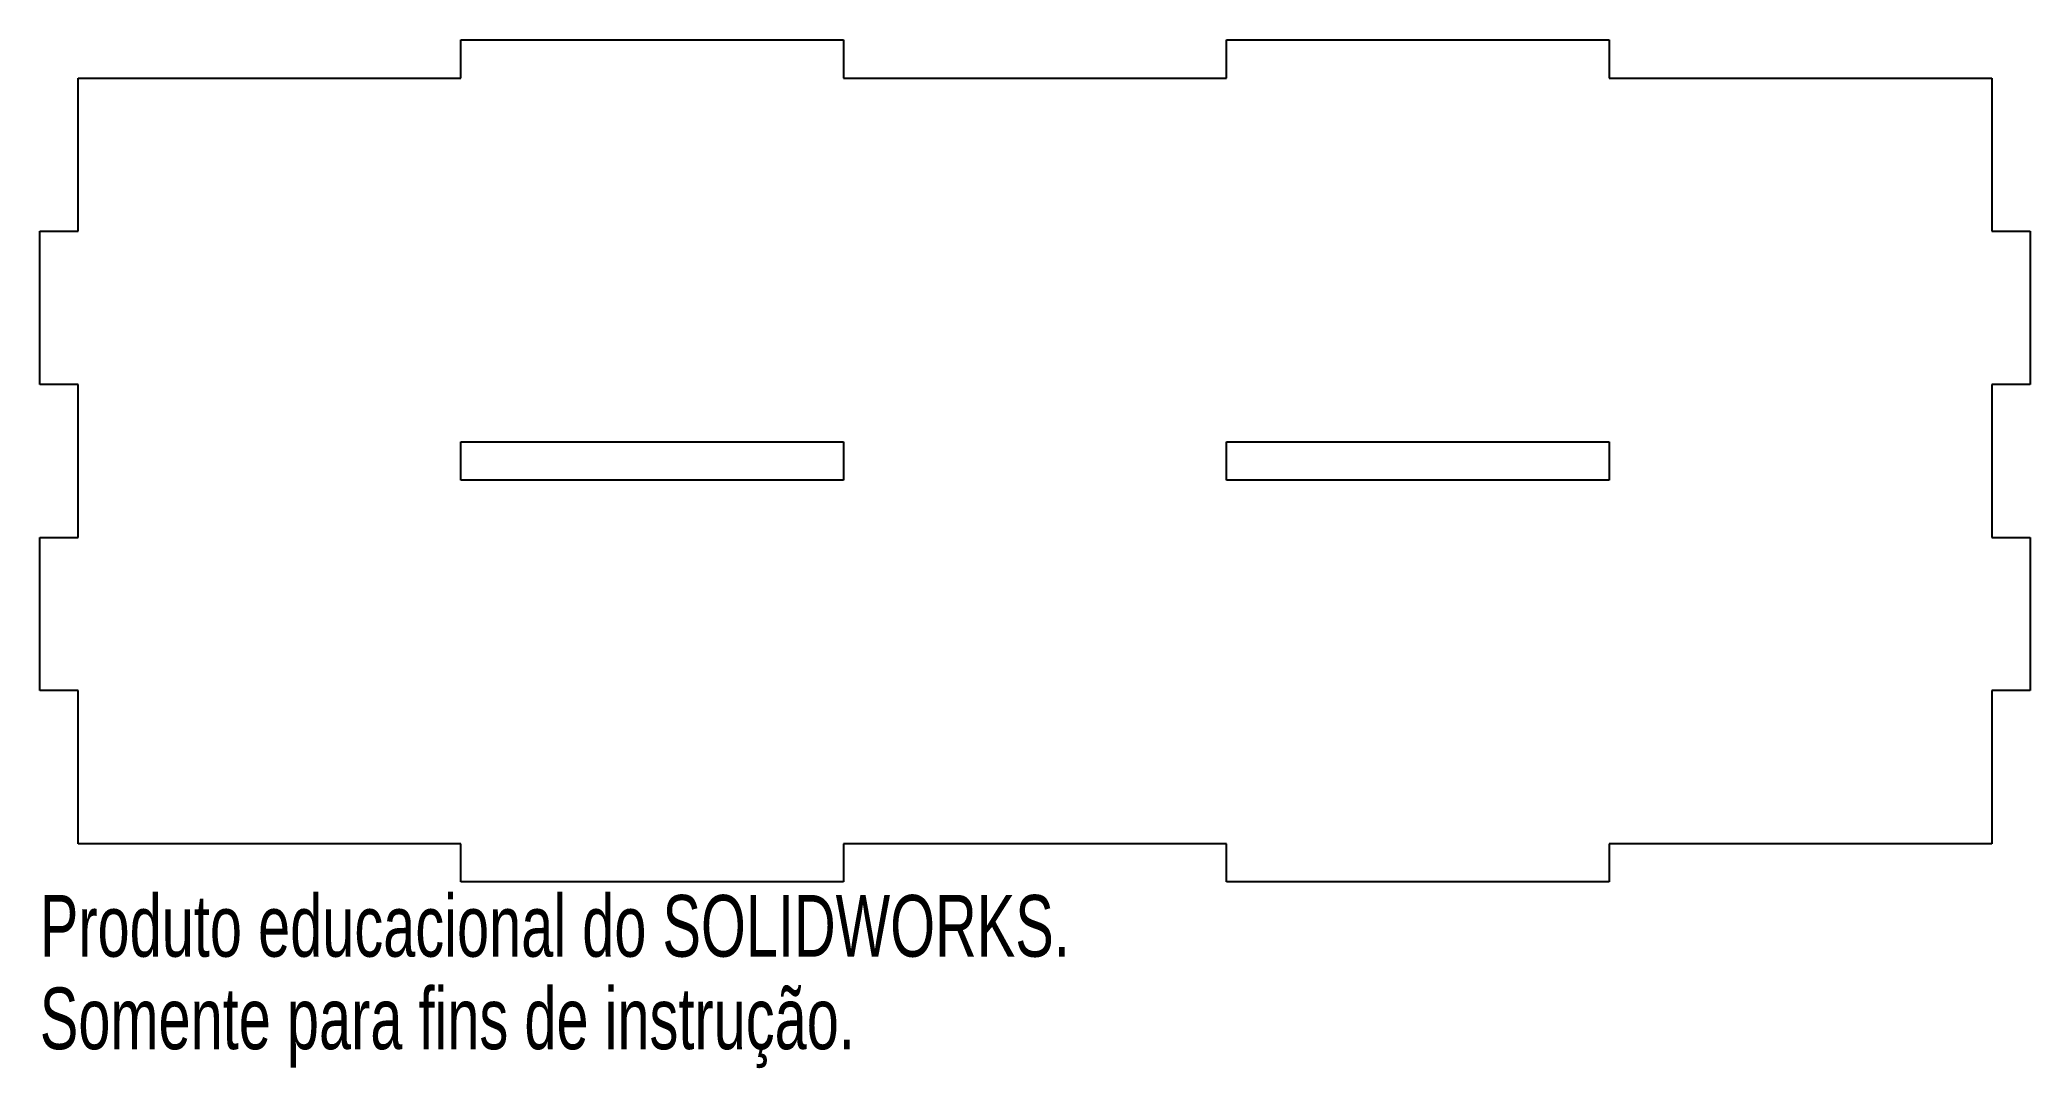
# Model space of a CAD drawing. Header units: millimetres. Extents: x -78 to 78, y -48 to 33.
import ezdxf

# ---------------------------------------------------------------- set-up
doc = ezdxf.new("R2010")
doc.units = ezdxf.units.MM
doc.styles.add('SLDTEXTSTYLE0', font='TXT', dxfattribs={"width": 0.7})

msp = doc.modelspace()

# ---------------------------------------------------------------- linework, layer by layer
at = {"color": 7, "linetype": 'Continuous', "lineweight": 25}
for p, q in [((-45, 30), (-45, 33)), ((-45, 33), (-15, 33)), ((-15, 33), (-15, 30)), ((15, 30), (15, 33)), ((15, 33), (45, 33)), ((45, 33), (45, 30)), ((-75, 30), (-45, 30)), ((-75, 18), (-75, 30)), ((-15, 30), (15, 30)), ((45, 30), (75, 30)), ((75, 30), (75, 18)), ((-78, 6), (-78, 18)), ((-78, 18), (-75, 18)), ((75, 18), (78, 18)), ((78, 18), (78, 6)), ((-75, 6), (-78, 6)), ((-75, -6), (-75, 6)), ((78, 6), (75, 6)), ((75, 6), (75, -6)), ((-45, -1.5), (-45, 1.5)), ((-45, 1.5), (-15, 1.5)), ((-15, 1.5), (-15, -1.5)), ((15, -1.5), (15, 1.5)), ((15, 1.5), (45, 1.5)), ((45, 1.5), (45, -1.5)), ((-15, -1.5), (-45, -1.5)), ((45, -1.5), (15, -1.5)), ((-78, -18), (-78, -6)), ((-78, -6), (-75, -6)), ((75, -6), (78, -6)), ((78, -6), (78, -18)), ((-75, -18), (-78, -18)), ((-75, -30), (-75, -18)), ((78, -18), (75, -18)), ((75, -18), (75, -30)), ((-45, -30), (-75, -30)), ((-45, -33), (-45, -30)), ((15, -30), (-15, -30)), ((-15, -30), (-15, -33)), ((15, -33), (15, -30)), ((75, -30), (45, -30)), ((45, -30), (45, -33)), ((-15, -33), (-45, -33)), ((45, -33), (15, -33))]:
    msp.add_line(p, q, dxfattribs=at)

# ---------------------------------------------------------------- texts
at = {"color": 7, "linetype": 'Continuous', "char_height": 4.8336, "attachment_point": 1, "style": 'SLDTEXTSTYLE0'}
for s, insert in [('Produto educacional do SOLIDWORKS.', (-78, -34.02)), ('Somente para fins de instrução.', (-78, -41.27))]:
    msp.add_mtext(s, dxfattribs=dict(at, insert=insert))

doc.saveas('drawing.dxf')
